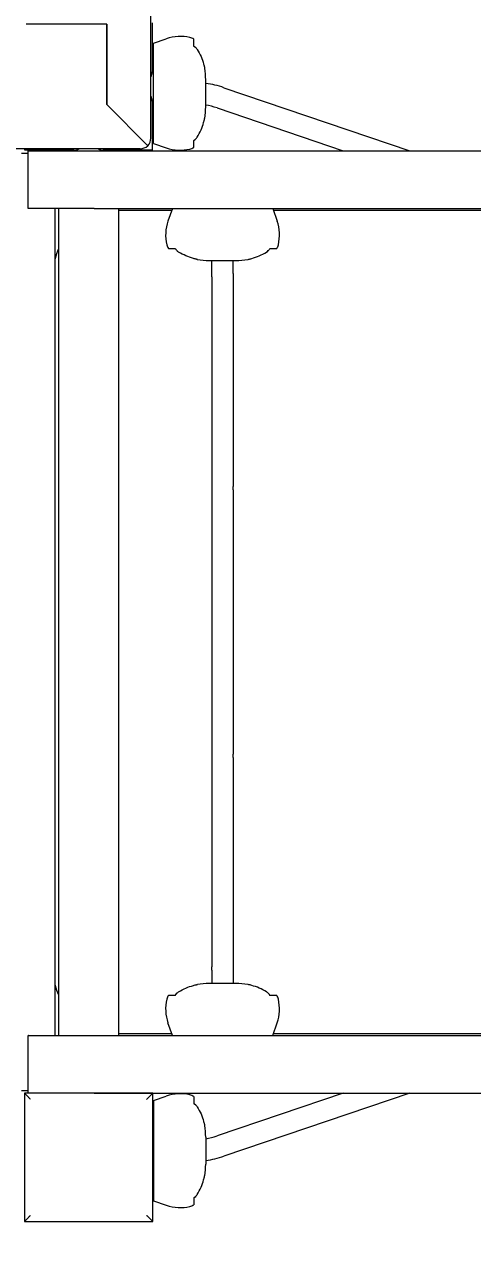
# Model space of a CAD drawing. Extents: x -5207 to 7460, y -6482 to 6318.
# Drawn here: x -48 to 287, y -62 to 846 of the extents above; entities that cross this region are included whole.
import ezdxf

# ---------------------------------------------------------------- set-up
doc = ezdxf.new("R2010")
doc.units = 0
doc.header["$LTSCALE"] = 5
doc.header["$PDMODE"] = 33
doc.header["$PDSIZE"] = 20
doc.layers.get('Defpoints').update_dxf_attribs({"linetype": 'CONTINUOUS'})
doc.layers.add('Lg_dim', color=7, linetype='CONTINUOUS')
doc.layers.add('Lg_prod', color=40, linetype='CONTINUOUS')
doc.styles.add('LG1', font='arial.ttf', dxfattribs={"height": 185})
doc.dimstyles.new('LG_DIM', dxfattribs={"dimtxt": 185, "dimasz": 120, "dimexe": 50, "dimexo": 1, "dimgap": 50, "dimtad": 0, "dimtih": 1, "dimtoh": 1, "dimdec": 0, "dimrnd": 10, "dimdsep": 46, "dimtxsty": 'LG1', "dimcen": 2.5, "dimclrt": 4, "dimadec": 4, "dimazin": 0, "dimtfac": 1, "dimtdec": 0, "dimtmove": 0, "dimatfit": 3, "dimfxl": 1, "dimtolj": 1, "dimtzin": 0, "dimarcsym": 0})

# ---------------------------------------------------------------- blocks, each defined once
blk = doc.blocks.new('*D4')
at = {"layer": 'Defpoints', "color": 0, "transparency": 16777216}
for p in [(-2635.83, 778.5, 0.2), (5060.83, -1646.5), (5060.83, -6051.45)]:
    blk.add_point(p, dxfattribs=at)
at = {"layer": 'Lg_dim', "color": 0, "lineweight": -2, "transparency": 16777216}
for p, q in [((-2635.83, 777.5), (-2635.83, -6101.45)), ((5060.83, -1647.5), (5060.83, -6101.45)), ((-2515.83, -6051.45), (539.03, -6051.45)), ((4940.83, -6051.45), (1808.47, -6051.45))]:
    blk.add_line(p, q, dxfattribs=at)
at = {"layer": 'Lg_dim', "color": 0, "transparency": 16777216}
for points in [[(-2515.83, -6031.45), (-2515.83, -6071.45), (-2635.83, -6051.45)], [(4940.83, -6031.45), (4940.83, -6071.45), (5060.83, -6051.45)]]:
    blk.add_solid(points, dxfattribs=at)
at = {"layer": 'Lg_dim', "color": 4, "transparency": 16777216, "insert": (1173.75, -6051.45), "char_height": 185, "attachment_point": 5, "style": 'LG1'}
blk.add_mtext('\\A1;7700 mm\\P [(25\'-3{\\H1.000000x;\\S1/4;}")]', dxfattribs=at)
blk = doc.blocks.new('*D5')
at = {"layer": 'Defpoints', "color": 0, "transparency": 16777216}
for p in [(-283.42, 3694.51, 0.2), (-100, -4659.68), (6750.73, -4659.68)]:
    blk.add_point(p, dxfattribs=at)
at = {"layer": 'Lg_dim', "color": 0, "lineweight": -2, "transparency": 16777216}
for p, q in [((-282.42, 3694.51), (6800.73, 3694.51)), ((6750.73, 3574.51), (6750.73, -297.89)), ((6750.73, -4539.68), (6750.73, -1197.71)), ((-99, -4659.68), (6800.73, -4659.68))]:
    blk.add_line(p, q, dxfattribs=at)
at = {"layer": 'Lg_dim', "color": 0, "transparency": 16777216}
for points in [[(6730.73, 3574.51), (6770.73, 3574.51), (6750.73, 3694.51)], [(6730.73, -4539.68), (6770.73, -4539.68), (6750.73, -4659.68)]]:
    blk.add_solid(points, dxfattribs=at)
at = {"layer": 'Lg_dim', "color": 4, "transparency": 16777216, "insert": (6750.73, -747.8), "char_height": 185, "attachment_point": 5, "style": 'LG1'}
blk.add_mtext('\\A1;8350 mm\\P [(27\'-5{\\H1.000000x;\\S1/8;}")]', dxfattribs=at)
blk = doc.blocks.new('*D7')
at = {"layer": 'Defpoints', "color": 0, "transparency": 16777216}
for p in [(3262.5, 4611.04), (-872.5, 400), (3262.5, -330)]:
    blk.add_point(p, dxfattribs=at)
at = {"layer": 'Lg_dim', "color": 0, "lineweight": -2, "transparency": 16777216}
for p, q in [((-872.5, 401), (-872.5, 4661.04)), ((3262.5, -329), (3262.5, 4661.04)), ((-752.5, 4611.04), (636.72, 4611.04)), ((3142.5, 4611.04), (2027.18, 4611.04))]:
    blk.add_line(p, q, dxfattribs=at)
at = {"layer": 'Lg_dim', "color": 0, "transparency": 16777216}
for points in [[(-752.5, 4631.04), (-752.5, 4591.04), (-872.5, 4611.04)], [(3142.5, 4631.04), (3142.5, 4591.04), (3262.5, 4611.04)]]:
    blk.add_solid(points, dxfattribs=at)
at = {"layer": 'Lg_dim', "color": 4, "transparency": 16777216, "insert": (1331.95, 4611.04), "char_height": 185, "attachment_point": 5, "style": 'LG1'}
blk.add_mtext('\\A1;4140 mm\\P [(13\'-6{\\H1.000000x;\\S15/16;}")]', dxfattribs=at)

msp = doc.modelspace()

# ---------------------------------------------------------------- linework, layer by layer
at = {"layer": 'Lg_prod', "linetype": 'Continuous', "lineweight": 0}
for p, q in [((46.5, 761.5), (46.5, 1638.5)), ((13.5, 846.5), (-46.5, 846.5)), ((13.5, 846.5), (13.5, 786.5)), ((13.5, 786.5), (13.5, 846.5)), ((47.5, 847.5), (47.5, 811)), ((48.5, 832.5), (58, 835.77)), ((48.5, 795), (48.5, 832.5)), ((78.5, 830.28), (78.5, 835.42)), ((87.5, 795), (87.5, 805.1)), ((48.5, 757.5), (48.5, 795)), ((87.5, 784.9), (87.5, 795)), ((101.09, 799.17), (239.82, 752)), ((13.5, 786.5), (44.16, 755.84)), ((13.5, 786.5), (44.16, 755.84)), ((47.5, 789), (47.5, 752.5)), ((95.94, 784.02), (190.12, 752)), ((48.5, 757.5), (58, 754.23)), ((78.5, 754.58), (78.5, 759.72)), ((38.5, 753.5), (-838.5, 753.5)), ((-45.03, 750), (-50, 750)), ((-47.5, 752.5), (-47.5, 753.5)), ((-11, 752.5), (-47.5, 752.5)), ((-44.97, 752), (-45.03, 752)), ((-45.03, 752), (-45.03, 752)), ((-45.03, 709), (-45.03, 752)), ((-44.97, 752), (4.13, 752)), ((4.13, 752), (217.1, 752)), ((47.5, 752.5), (11, 752.5)), ((217.1, 752), (497.82, 752)), ((-45.03, 709), (-45.03, 709)), ((-44.97, 709), (-45.03, 709)), ((4.13, 709), (-44.97, 709)), ((-25, 91), (-25, 709)), ((-22.5, 709), (-22.5, 91)), ((4.13, 709), (217.1, 709)), ((22.5, 91), (22.5, 709)), ((62.55, 709), (59.28, 699.5)), ((137.55, 709), (140.82, 699.5)), ((217.1, 709), (497.82, 709)), ((62.03, 707.5), (22.5, 707.5)), ((310, 707.5), (138.07, 707.5)), ((59.63, 679), (64.77, 679)), ((135.33, 679), (140.47, 679)), ((89.95, 670), (100.05, 670)), ((92.05, 660.26), (92.05, 670)), ((100.05, 670), (110.15, 670)), ((108.05, 660.26), (108.05, 670)), ((92.05, 657.74), (92.05, 660.26)), ((92.05, 657.74), (92.05, 501.26)), ((108.05, 660.26), (108.05, 657.74)), ((108.05, 657.74), (108.05, 501.26)), ((92.05, 501.26), (92.05, 498.74)), ((108.05, 498.74), (108.05, 501.26)), ((92.05, 498.74), (92.05, 301.26)), ((108.05, 498.74), (108.05, 301.26)), ((92.05, 301.26), (92.05, 298.74)), ((108.05, 298.74), (108.05, 301.26)), ((92.05, 298.74), (92.05, 142.26)), ((108.05, 298.74), (108.05, 142.26)), ((92.05, 139.74), (92.05, 142.26)), ((92.05, 139.74), (92.05, 130)), ((108.05, 142.26), (108.05, 139.74)), ((108.05, 139.74), (108.05, 130)), ((100.05, 130), (89.95, 130)), ((110.15, 130), (100.05, 130)), ((64.77, 121), (59.63, 121)), ((140.47, 121), (135.33, 121)), ((62.55, 91), (59.28, 100.5)), ((137.55, 91), (140.82, 100.5)), ((-44.97, 91), (-45.03, 91)), ((-45.03, 91), (-45.03, 91)), ((-45.03, 48), (-45.03, 91)), ((-44.97, 91), (4.13, 91)), ((4.13, 91), (217.1, 91)), ((22.5, 92.5), (62.03, 92.5)), ((138.07, 92.5), (310, 92.5)), ((217.1, 91), (497.82, 91)), ((-50, 50), (-45.03, 50)), ((47.97, 47.97), (-47.98, 47.97)), ((-47.98, 47.97), (-47.98, -47.98)), ((-45.03, 48), (-45.03, 48)), ((-44.97, 48), (-45.03, 48)), ((4.13, 48), (-44.97, 48)), ((4.13, 48), (217.1, 48)), ((47.97, -47.98), (47.97, 47.97)), ((48.5, 42.5), (58, 45.77)), ((190.12, 48), (95.94, 15.98)), ((239.82, 48), (101.09, 0.83)), ((217.1, 48), (497.82, 48)), ((48.5, 42.5), (48.5, 5)), ((78.5, 45.42), (78.5, 40.28)), ((87.5, 15.1), (87.5, 5)), ((48.5, 5), (48.5, -32.5)), ((87.5, 5), (87.5, -5.1)), ((48.5, -32.5), (58, -35.77)), ((78.5, -30.28), (78.5, -35.42)), ((-47.98, -47.98), (47.97, -47.98))]:
    msp.add_line(p, q, dxfattribs=at)
for centre, radius, start, end in [((68.42, 805.51), 32, 76.84672, 109), ((73.88, 828.88), 8, 54.72111, 76.84672), ((39.5, 811), 8, 331.04498, 0), ((17.53, 803.02), 70, 1.70004, 8.84171), ((77.92, 731), 72, 71.22197, 82.35177), ((39.5, 789), 8, 0, 28.95502), ((17.53, 786.98), 70, 351.15829, 358.29996), ((77.92, 731), 56, 71.22197, 80.14726), ((38.5, 761.5), 8, 270, 315), ((38.5, 761.5), 8, 315, 0), ((73.88, 761.12), 8, 283.15328, 305.27889), ((-11, 760.5), 8, 270, 298.95502), ((11, 760.5), 8, 241.04498, 270), ((68.42, 784.49), 32, 251, 283.15328), ((89.53, 689.08), 32, 161, 193.15328), ((110.56, 689.08), 32, 346.84672, 19), ((66.16, 683.62), 8, 193.15328, 215.27889), ((133.93, 683.62), 8, 324.72111, 346.84672), ((21.5, 659.5), 48, 156.44354, 165.63849), ((92.03, 739.97), 70, 261.15829, 268.29996), ((108.07, 739.97), 70, 271.70004, 278.84171), ((21.5, 140.5), 48, 194.36151, 203.55646), ((92.03, 60.03), 70, 91.70004, 98.84171), ((108.07, 60.03), 70, 81.15829, 88.29996), ((89.53, 110.92), 32, 166.84672, 199), ((66.16, 116.38), 8, 144.72111, 166.84672), ((133.93, 116.38), 8, 13.15328, 35.27889), ((110.56, 110.92), 32, 341, 13.15328), ((68.42, 15.51), 32, 76.84672, 109), ((73.88, 38.88), 8, 54.72111, 76.84672), ((17.53, 13.02), 70, 1.70004, 8.84171), ((77.92, 69), 56, 279.85274, 288.77803), ((77.92, 69), 72, 277.64823, 288.77803), ((17.53, -3.02), 70, 351.15829, 358.29996), ((68.42, -5.51), 32, 251, 283.15328), ((73.88, -28.88), 8, 283.15328, 305.27889)]:
    msp.add_arc(centre, radius, start, end, dxfattribs=at)
for points, knots in [([(80.05, 829.15), (80.05, 829.15), (80.05, 829.15), (79.83, 829.36), (79.58, 829.56), (79.07, 829.94), (78.79, 830.12), (78.5, 830.28)], [0.002113316, 0.002113316, 0.002113316, 0.002113316, 0.002114988, 0.002114988, 0.003172238, 0.003172238, 0.004229489, 0.004229489, 0.004229489, 0.004229489]), ([(78.5, 830.28), (79.08, 829.95), (79.59, 829.58), (80.26, 828.96), (80.47, 828.74), (80.84, 828.28), (81.01, 828.05), (81.15, 827.81)], [0.000000242, 0.000000242, 0.000000242, 0.000000242, 0.002114103, 0.002114103, 0.003171033, 0.003171033, 0.004227963, 0.004227963, 0.004227963, 0.004227963]), ([(85.92, 816.82), (86.05, 816.35), (86.16, 815.92), (86.31, 815.36), (86.35, 815.18), (86.43, 814.86), (86.47, 814.71), (86.57, 814.32), (86.62, 814.12), (86.67, 813.92), (86.68, 813.87), (86.7, 813.8), (86.7, 813.78), (86.7, 813.78)], [0.000143327, 0.000143327, 0.000143327, 0.000143327, 0.002148725, 0.002148725, 0.003151424, 0.003151424, 0.004154123, 0.004154123, 0.006159521, 0.006159521, 0.00716222, 0.00716222, 0.008164918, 0.008164918, 0.008164918, 0.008164918]), ([(85.92, 773.18), (86.05, 773.65), (86.16, 774.08), (86.31, 774.64), (86.35, 774.82), (86.43, 775.14), (86.47, 775.29), (86.57, 775.68), (86.62, 775.88), (86.67, 776.08), (86.68, 776.13), (86.7, 776.2), (86.7, 776.22), (86.7, 776.22)], [0.000143327, 0.000143327, 0.000143327, 0.000143327, 0.002148725, 0.002148725, 0.003151424, 0.003151424, 0.004154123, 0.004154123, 0.006159521, 0.006159521, 0.00716222, 0.00716222, 0.008164918, 0.008164918, 0.008164918, 0.008164918]), ([(78.5, 759.72), (79.08, 760.05), (79.59, 760.42), (80.26, 761.04), (80.47, 761.26), (80.84, 761.72), (81.01, 761.95), (81.15, 762.19)], [0.000000242, 0.000000242, 0.000000242, 0.000000242, 0.002114103, 0.002114103, 0.003171033, 0.003171033, 0.004227963, 0.004227963, 0.004227963, 0.004227963]), ([(80.05, 760.85), (80.05, 760.85), (80.05, 760.85), (79.83, 760.64), (79.58, 760.44), (79.07, 760.06), (78.79, 759.88), (78.5, 759.72)], [0.002113316, 0.002113316, 0.002113316, 0.002113316, 0.002114988, 0.002114988, 0.003172238, 0.003172238, 0.004229489, 0.004229489, 0.004229489, 0.004229489]), ([(67.24, 676.35), (66.76, 676.64), (66.31, 677.01), (65.69, 677.67), (65.49, 677.92), (65.11, 678.43), (64.93, 678.71), (64.77, 679)], [0.000000486, 0.000000486, 0.000000486, 0.000000486, 0.002114988, 0.002114988, 0.003172238, 0.003172238, 0.004229489, 0.004229489, 0.004229489, 0.004229489]), ([(65.9, 677.45), (66.1, 677.23), (66.32, 677.03), (66.77, 676.66), (67, 676.49), (67.24, 676.35)], [0.002130517, 0.002130517, 0.002130517, 0.002130517, 0.003171033, 0.003171033, 0.004227963, 0.004227963, 0.004227963, 0.004227963]), ([(132.86, 676.35), (133.34, 676.64), (133.79, 677.01), (134.41, 677.67), (134.61, 677.92), (134.99, 678.43), (135.17, 678.71), (135.33, 679)], [0.000000486, 0.000000486, 0.000000486, 0.000000486, 0.002114988, 0.002114988, 0.003172238, 0.003172238, 0.004229489, 0.004229489, 0.004229489, 0.004229489]), ([(134.2, 677.45), (134, 677.23), (133.78, 677.03), (133.33, 676.66), (133.1, 676.49), (132.86, 676.35)], [0.002130517, 0.002130517, 0.002130517, 0.002130517, 0.003171033, 0.003171033, 0.004227963, 0.004227963, 0.004227963, 0.004227963]), ([(81.27, 670.8), (81.27, 670.8), (81.25, 670.8), (81.18, 670.82), (81.13, 670.83), (80.93, 670.88), (80.73, 670.93), (80.21, 671.06), (79.88, 671.14), (79.13, 671.34), (78.7, 671.45), (78.23, 671.58)], [0.008164918, 0.008164918, 0.008164918, 0.008164918, 0.009167239, 0.009167239, 0.01016956, 0.01016956, 0.012174201, 0.012174201, 0.014178842, 0.014178842, 0.016183483, 0.016183483, 0.016183483, 0.016183483]), ([(81.11, 670.84), (81.16, 670.83), (81.19, 670.82), (81.25, 670.8), (81.27, 670.8), (81.27, 670.8)], [0.006408174, 0.006408174, 0.006408174, 0.006408174, 0.00716222, 0.00716222, 0.008164918, 0.008164918, 0.008164918, 0.008164918]), ([(118.83, 670.8), (118.83, 670.8), (118.85, 670.8), (118.92, 670.82), (118.97, 670.83), (119.17, 670.88), (119.37, 670.93), (119.89, 671.06), (120.22, 671.14), (120.97, 671.34), (121.4, 671.45), (121.87, 671.58)], [0.008164918, 0.008164918, 0.008164918, 0.008164918, 0.009167239, 0.009167239, 0.01016956, 0.01016956, 0.012174201, 0.012174201, 0.014178842, 0.014178842, 0.016183483, 0.016183483, 0.016183483, 0.016183483]), ([(118.99, 670.84), (118.94, 670.83), (118.91, 670.82), (118.85, 670.8), (118.83, 670.8), (118.83, 670.8)], [0.006408174, 0.006408174, 0.006408174, 0.006408174, 0.00716222, 0.00716222, 0.008164918, 0.008164918, 0.008164918, 0.008164918]), ([(78.23, 128.42), (78.7, 128.55), (79.13, 128.66), (79.69, 128.81), (79.87, 128.85), (80.19, 128.93), (80.34, 128.97), (80.73, 129.07), (80.93, 129.12), (81.13, 129.17), (81.18, 129.18), (81.25, 129.2), (81.27, 129.2), (81.27, 129.2)], [0.000143327, 0.000143327, 0.000143327, 0.000143327, 0.002148725, 0.002148725, 0.003151424, 0.003151424, 0.004154123, 0.004154123, 0.006159521, 0.006159521, 0.00716222, 0.00716222, 0.008164918, 0.008164918, 0.008164918, 0.008164918]), ([(121.87, 128.42), (121.4, 128.55), (120.97, 128.66), (120.41, 128.81), (120.23, 128.85), (119.91, 128.93), (119.76, 128.97), (119.37, 129.07), (119.17, 129.12), (118.97, 129.17), (118.92, 129.18), (118.85, 129.2), (118.83, 129.2), (118.83, 129.2)], [0.000143327, 0.000143327, 0.000143327, 0.000143327, 0.002148725, 0.002148725, 0.003151424, 0.003151424, 0.004154123, 0.004154123, 0.006159521, 0.006159521, 0.00716222, 0.00716222, 0.008164918, 0.008164918, 0.008164918, 0.008164918]), ([(64.77, 121), (65.1, 121.58), (65.47, 122.09), (66.09, 122.76), (66.31, 122.97), (66.77, 123.34), (67, 123.51), (67.24, 123.65)], [0.000000242, 0.000000242, 0.000000242, 0.000000242, 0.002114103, 0.002114103, 0.003171033, 0.003171033, 0.004227963, 0.004227963, 0.004227963, 0.004227963]), ([(65.9, 122.55), (65.9, 122.55), (65.89, 122.55), (65.69, 122.33), (65.49, 122.08), (65.11, 121.57), (64.93, 121.29), (64.77, 121)], [0.002113316, 0.002113316, 0.002113316, 0.002113316, 0.002114988, 0.002114988, 0.003172238, 0.003172238, 0.004229489, 0.004229489, 0.004229489, 0.004229489]), ([(135.33, 121), (135, 121.58), (134.63, 122.09), (134.01, 122.76), (133.79, 122.97), (133.33, 123.34), (133.1, 123.51), (132.86, 123.65)], [0.000000242, 0.000000242, 0.000000242, 0.000000242, 0.002114103, 0.002114103, 0.003171033, 0.003171033, 0.004227963, 0.004227963, 0.004227963, 0.004227963]), ([(134.2, 122.55), (134.2, 122.55), (134.2, 122.55), (134.41, 122.33), (134.61, 122.08), (134.99, 121.57), (135.17, 121.29), (135.33, 121)], [0.002113316, 0.002113316, 0.002113316, 0.002113316, 0.002114988, 0.002114988, 0.003172238, 0.003172238, 0.004229489, 0.004229489, 0.004229489, 0.004229489]), ([(-43.36, 43.36), (-43.37, 43.37), (-43.38, 43.38), (-43.94, 43.94), (-44.45, 44.45), (-46.05, 46.05), (-46.9, 46.9), (-47.79, 47.79), (-47.98, 47.97), (-47.98, 47.97)], [-0.054665, -0.054665, -0.054665, -0.054665, 0, 0, 2.886993, 2.886993, 9.76026, 9.76026, 14.748006, 14.748006, 14.748006, 14.748006]), ([(43.36, 43.36), (43.37, 43.37), (43.38, 43.38), (43.94, 43.94), (44.45, 44.45), (46.05, 46.05), (46.9, 46.9), (47.79, 47.79), (47.97, 47.97), (47.97, 47.97)], [-0.054665, -0.054665, -0.054665, -0.054665, 0, 0, 2.886993, 2.886993, 9.76026, 9.76026, 14.748006, 14.748006, 14.748006, 14.748006]), ([(80.05, 39.15), (80.05, 39.15), (80.05, 39.15), (79.83, 39.36), (79.58, 39.56), (79.07, 39.94), (78.79, 40.12), (78.5, 40.28)], [0.002113316, 0.002113316, 0.002113316, 0.002113316, 0.002114988, 0.002114988, 0.003172238, 0.003172238, 0.004229489, 0.004229489, 0.004229489, 0.004229489]), ([(78.5, 40.28), (79.08, 39.95), (79.59, 39.58), (80.26, 38.96), (80.47, 38.74), (80.84, 38.28), (81.01, 38.05), (81.15, 37.81)], [0.000000242, 0.000000242, 0.000000242, 0.000000242, 0.002114103, 0.002114103, 0.003171033, 0.003171033, 0.004227963, 0.004227963, 0.004227963, 0.004227963]), ([(85.92, 26.82), (86.05, 26.35), (86.16, 25.92), (86.31, 25.36), (86.35, 25.18), (86.43, 24.86), (86.47, 24.71), (86.57, 24.32), (86.62, 24.12), (86.67, 23.92), (86.68, 23.87), (86.7, 23.8), (86.7, 23.78), (86.7, 23.78)], [0.000143327, 0.000143327, 0.000143327, 0.000143327, 0.002148725, 0.002148725, 0.003151424, 0.003151424, 0.004154123, 0.004154123, 0.006159521, 0.006159521, 0.00716222, 0.00716222, 0.008164918, 0.008164918, 0.008164918, 0.008164918]), ([(85.92, -16.82), (86.05, -16.35), (86.16, -15.92), (86.31, -15.36), (86.35, -15.18), (86.43, -14.86), (86.47, -14.71), (86.57, -14.32), (86.62, -14.12), (86.67, -13.92), (86.68, -13.87), (86.7, -13.8), (86.7, -13.78), (86.7, -13.78)], [0.000143327, 0.000143327, 0.000143327, 0.000143327, 0.002148725, 0.002148725, 0.003151424, 0.003151424, 0.004154123, 0.004154123, 0.006159521, 0.006159521, 0.00716222, 0.00716222, 0.008164918, 0.008164918, 0.008164918, 0.008164918]), ([(78.5, -30.28), (79.08, -29.95), (79.59, -29.58), (80.26, -28.96), (80.47, -28.74), (80.84, -28.28), (81.01, -28.05), (81.15, -27.81)], [0.000000242, 0.000000242, 0.000000242, 0.000000242, 0.002114103, 0.002114103, 0.003171033, 0.003171033, 0.004227963, 0.004227963, 0.004227963, 0.004227963]), ([(80.05, -29.15), (80.05, -29.15), (80.05, -29.15), (79.83, -29.36), (79.58, -29.56), (79.07, -29.94), (78.79, -30.12), (78.5, -30.28)], [0.002113316, 0.002113316, 0.002113316, 0.002113316, 0.002114988, 0.002114988, 0.003172238, 0.003172238, 0.004229489, 0.004229489, 0.004229489, 0.004229489]), ([(-47.98, -47.98), (-47.98, -47.98), (-47.79, -47.79), (-46.9, -46.9), (-46.05, -46.05), (-44.45, -44.45), (-43.94, -43.94), (-43.38, -43.38), (-43.37, -43.37), (-43.36, -43.36)], [20.558259, 20.558259, 20.558259, 20.558259, 24.227592, 24.227592, 29.284044, 29.284044, 31.407917, 31.407917, 31.448132, 31.448132, 31.448132, 31.448132]), ([(43.36, -43.36), (43.37, -43.37), (43.38, -43.38), (43.94, -43.94), (44.45, -44.45), (46.05, -46.05), (46.9, -46.9), (47.79, -47.79), (47.97, -47.98), (47.97, -47.98)], [-0.054665, -0.054665, -0.054665, -0.054665, 0, 0, 2.886993, 2.886993, 9.76026, 9.76026, 14.748006, 14.748006, 14.748006, 14.748006])]:
    msp.add_open_spline(points, degree=3, knots=knots, dxfattribs=at)
for points in [[(81.15, 827.81), (83.31, 824.24), (84.89, 820.58), (85.92, 816.82)], [(81.15, 762.19), (83.31, 765.76), (84.89, 769.42), (85.92, 773.18)], [(78.23, 671.58), (74.47, 672.61), (70.81, 674.19), (67.24, 676.35)], [(121.87, 671.58), (125.63, 672.61), (129.29, 674.19), (132.86, 676.35)], [(67.24, 123.65), (70.81, 125.81), (74.47, 127.39), (78.23, 128.42)], [(132.86, 123.65), (129.29, 125.81), (125.63, 127.39), (121.87, 128.42)], [(81.15, 37.81), (83.31, 34.24), (84.89, 30.58), (85.92, 26.82)], [(81.15, -27.81), (83.31, -24.24), (84.89, -20.58), (85.92, -16.82)]]:
    msp.add_open_spline(points, degree=3, dxfattribs=at)

# ---------------------------------------------------------------- dimensions: what is measured, and where the dimension line sits
at = {"layer": 'Lg_dim'}
for base, p1, p2, picture, middle in [((3262.5, 4611.04), (-872.5, 400), (3262.5, -330), '*D7', (1331.95, 4611.04)), ((5060.83, -6051.45), (-2635.83, 778.5, 0.2), (5060.83, -1646.5), '*D4', (1173.75, -6051.45))]:
    dim = msp.add_linear_dim(base=base, p1=p1, p2=p2, dimstyle='LG_DIM', override={"dimpost": ' mm\\X'}, dxfattribs=at)
    dim.commit()
    dim.dimension.update_dxf_attribs({"geometry": picture, "text_midpoint": middle, "dimtype": 160})
dim = msp.add_linear_dim(base=(6750.73, -4659.68), p1=(-283.42, 3694.51, 0.2), p2=(-100, -4659.68), angle=90, dimstyle='LG_DIM', override={"dimpost": ' mm\\X'}, dxfattribs=at)
dim.commit()
dim.dimension.update_dxf_attribs({"geometry": '*D5', "text_midpoint": (6750.73, -747.8), "dimtype": 160})

doc.saveas('drawing.dxf')
